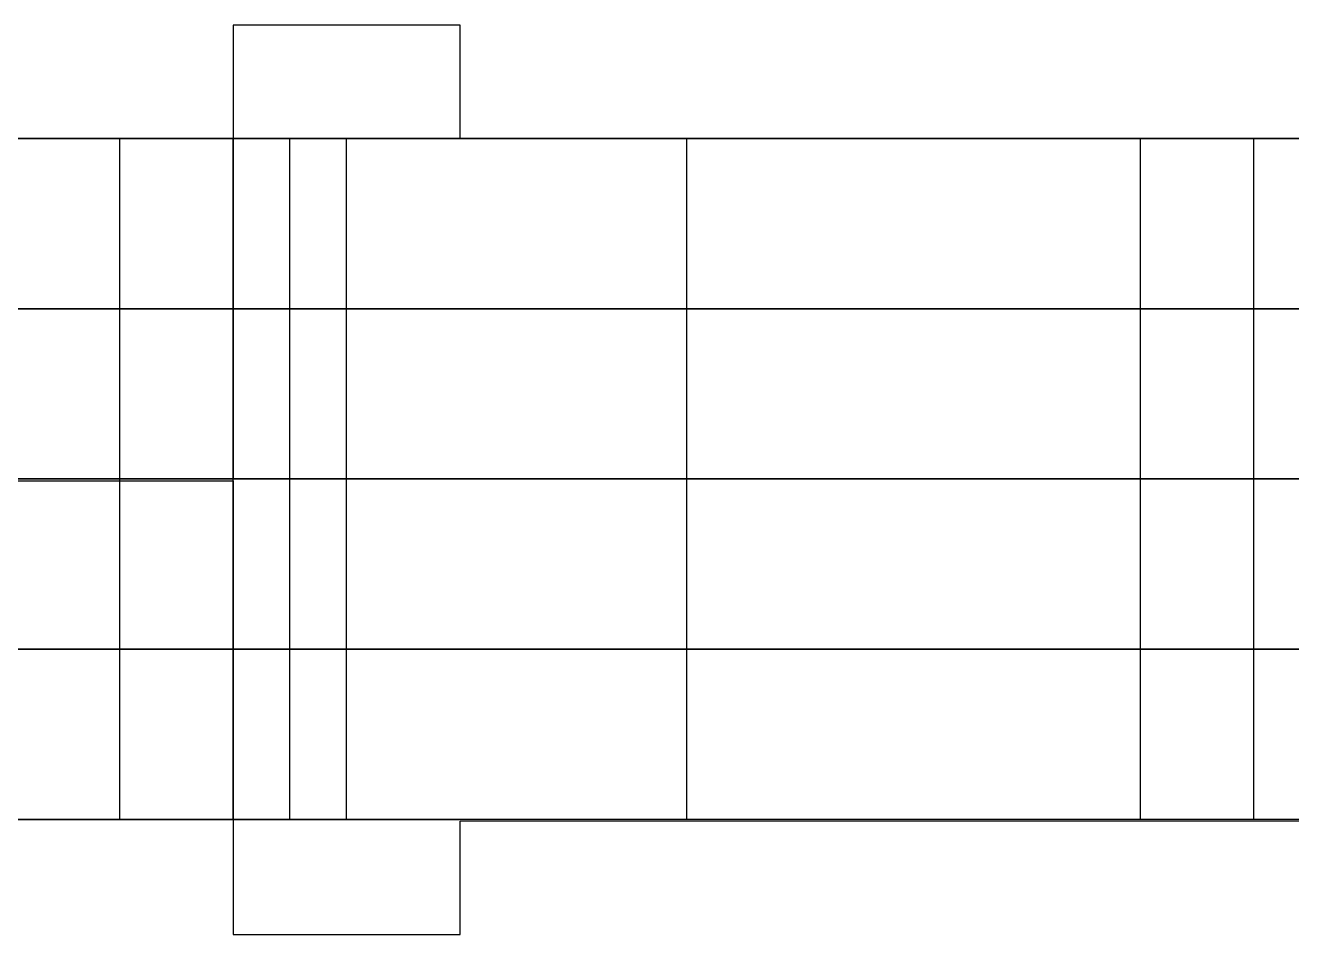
# Model space of a CAD drawing. Extents: x 6886 to 7154, y -44440 to -39703.
# Drawn here: x 7020.5 to 7087.5, y -40595.6 to -40547.5 of the extents above; entities that cross this region are included whole.
import ezdxf

# ---------------------------------------------------------------- set-up
doc = ezdxf.new("R2010")
doc.units = 0
doc.layers.add('ENDS', color=40, linetype='CONTINUOUS')

# ---------------------------------------------------------------- blocks, each defined once
blk = doc.blocks.new('SKYLARK200_END-S-1')
at = {"layer": 'ENDS'}
for p, q in [((-111, 3892.013, 282), (-123, 3892.013, 282)), ((-123, 3892.013, 282), (-123, 3892.013, 264)), ((-111, 3892.013, 264), (-123, 3892.013, 264)), ((-123, 3892.013, 282), (-123, 3868.013, 282)), ((-123, 3892.013, 264), (-123, 3868.013, 264)), ((-111, 3892.013, 273), (-123, 3892.013, 273)), ((-123, 3892.013, 273), (-123, 3868.013, 273)), ((-117, 3892.013, 282), (-117, 3892.013, 264)), ((-111, 3886.013, 282), (-111, 3892.013, 282)), ((-111, 3892.013, 282), (-111, 3892.013, 264)), ((-111, 3886.013, 264), (-111, 3892.013, 264)), ((-111, 3886.013, 273), (-111, 3892.013, 273)), ((-111, 3889.013, 282), (-111, 3889.013, 264)), ((-250, 3886.028, 141), (-50, 3886.028, 141)), ((-250, 3886.028, 141), (-50, 3886.028, 141)), ((-117, 3886.028, 140), (-183, 3886.028, 140)), ((-117, 3886.028, 140), (-183, 3886.028, 140)), ((-135, 3886.028, 258), (-123, 3886.028, 258)), ((-135, 3886.028, 258), (-123, 3886.028, 258)), ((-134, 3886.028, 140), (-134, 3886.028, 258)), ((-129, 3868.028, 258), (-129, 3886.028, 258)), ((-129, 3868.028, 258), (-129, 3886.028, 258)), ((-123, 3868.028, 128), (-123, 3886.028, 128)), ((-123, 3886.028, -18), (-123, 3886.028, 128)), ((-123, 3868.028, -18), (-123, 3886.028, -18)), ((-123, 3886.028, 128), (-117, 3886.028, 128)), ((-123, 3868.028, 258), (-123, 3886.028, 258)), ((-123, 3868.028, 300), (-123, 3886.028, 300)), ((-123, 3886.028, 258), (-123, 3886.028, 300)), ((-123, 3886.028, 300), (-75, 3886.028, 300)), ((-75, 3886.028, -18), (-123, 3886.028, -18)), ((-123, 3868.028, 55), (-123, 3886.028, 55)), ((-123, 3868.028, 140), (-123, 3886.028, 140)), ((-123, 3868.028, 264), (-123, 3886.028, 264)), ((-123, 3868.028, 128), (-123, 3886.028, 128)), ((-123, 3886.028, -18), (-123, 3886.028, 128)), ((-123, 3868.028, -18), (-123, 3886.028, -18)), ((-123, 3886.028, 128), (-117, 3886.028, 128)), ((-123, 3868.028, 258), (-123, 3886.028, 258)), ((-123, 3868.028, 300), (-123, 3886.028, 300)), ((-123, 3886.028, 258), (-123, 3886.028, 300)), ((-123, 3886.028, 300), (-75, 3886.028, 300)), ((-75, 3886.028, -18), (-123, 3886.028, -18)), ((-123, 3868.028, 55), (-123, 3886.028, 55)), ((-123, 3868.028, 140), (-123, 3886.028, 140)), ((-123, 3868.028, 264), (-123, 3886.028, 264)), ((-120, 3868.028, 128), (-120, 3886.028, 128)), ((-120, 3868.028, 128), (-120, 3886.028, 128)), ((-117, 3868.028, 128), (-117, 3886.028, 128)), ((-117, 3868.028, 140), (-117, 3886.028, 140)), ((-117, 3886.028, 128), (-117, 3886.028, 140)), ((-117, 3868.028, 134), (-117, 3886.028, 134)), ((-117, 3868.028, 128), (-117, 3886.028, 128)), ((-117, 3868.028, 140), (-117, 3886.028, 140)), ((-117, 3886.028, 128), (-117, 3886.028, 140)), ((-117, 3868.028, 134), (-117, 3886.028, 134)), ((-50, 3886, 282), (-111, 3886.013, 282)), ((-111, 3886.013, 282), (-111, 3886.013, 264)), ((-50, 3886, 264), (-111, 3886.013, 264)), ((-50, 3886, 273), (-111, 3886.013, 273)), ((-99, 3868.028, 300), (-99, 3886.028, 300)), ((-99, 3868.028, -18), (-99, 3886.028, -18)), ((-99, 3868.028, 300), (-99, 3886.028, 300)), ((-99, 3868.028, -18), (-99, 3886.028, -18)), ((-80.5, 3886.006, 282), (-80.5, 3886.006, 264)), ((-75, 3868.028, 300), (-75, 3886.028, 300)), ((-75, 3868.028, 276), (-75, 3886.028, 276)), ((-75, 3886.028, 300), (-75, 3886.028, 276)), ((-75, 3886.028, 276), (-63, 3886.028, 276)), ((-75, 3868.028, 6), (-75, 3886.028, 6)), ((-63, 3886.028, 6), (-75, 3886.028, 6)), ((-75, 3868.028, -18), (-75, 3886.028, -18)), ((-75, 3886.028, 6), (-75, 3886.028, -18)), ((-75, 3868.028, 282), (-75, 3886.028, 282)), ((-75, 3868.028, 0), (-75, 3886.028, 0)), ((-75, 3868.028, 300), (-75, 3886.028, 300)), ((-75, 3868.028, 276), (-75, 3886.028, 276)), ((-75, 3886.028, 300), (-75, 3886.028, 276)), ((-75, 3886.028, 276), (-63, 3886.028, 276)), ((-75, 3868.028, 6), (-75, 3886.028, 6)), ((-63, 3886.028, 6), (-75, 3886.028, 6)), ((-75, 3868.028, -18), (-75, 3886.028, -18)), ((-75, 3886.028, 6), (-75, 3886.028, -18)), ((-75, 3868.028, 282), (-75, 3886.028, 282)), ((-75, 3868.028, 0), (-75, 3886.028, 0)), ((-69, 3868.028, 276), (-69, 3886.028, 276)), ((-69, 3868.028, 6), (-69, 3886.028, 6)), ((-69, 3868.028, 276), (-69, 3886.028, 276)), ((-69, 3868.028, 6), (-69, 3886.028, 6)), ((-123, 3880.013, 282), (-123, 3880.013, 264)), ((-117, 3877.028, 140), (-183, 3877.028, 140)), ((-117, 3877.028, 140), (-183, 3877.028, 140)), ((-135, 3877.028, 258), (-123, 3877.028, 258)), ((-135, 3877.028, 258), (-123, 3877.028, 258)), ((-123, 3877.028, -18), (-123, 3877.028, 128)), ((-123, 3877.028, 128), (-117, 3877.028, 128)), ((-123, 3877.028, 258), (-123, 3877.028, 300)), ((-123, 3877.028, 300), (-75, 3877.028, 300)), ((-75, 3877.028, -18), (-123, 3877.028, -18)), ((-123, 3877.028, -18), (-123, 3877.028, 128)), ((-123, 3877.028, 128), (-117, 3877.028, 128)), ((-123, 3877.028, 258), (-123, 3877.028, 300)), ((-123, 3877.028, 300), (-75, 3877.028, 300)), ((-75, 3877.028, -18), (-123, 3877.028, -18)), ((-117, 3877.028, 128), (-117, 3877.028, 140)), ((-117, 3877.028, 128), (-117, 3877.028, 140)), ((-75, 3877.028, 300), (-75, 3877.028, 276)), ((-75, 3877.028, 276), (-63, 3877.028, 276)), ((-63, 3877.028, 6), (-75, 3877.028, 6)), ((-75, 3877.028, 6), (-75, 3877.028, -18)), ((-75, 3877.028, 300), (-75, 3877.028, 276)), ((-75, 3877.028, 276), (-63, 3877.028, 276)), ((-63, 3877.028, 6), (-75, 3877.028, 6)), ((-75, 3877.028, 6), (-75, 3877.028, -18)), ((-250, 3868.028, 141), (-50, 3868.028, 141)), ((-250, 3868.028, 141), (-50, 3868.028, 141)), ((-250, 3868.028, 141), (-50, 3868.028, 141)), ((-117, 3868.028, 140), (-183, 3868.028, 140)), ((-117, 3868.028, 140), (-183, 3868.028, 140)), ((-117, 3868.028, 140), (-183, 3868.028, 140)), ((-123, 3868.013, 282), (-177, 3868.056, 282)), ((-123, 3868.013, 264), (-177, 3868.056, 264)), ((-123, 3868.013, 273), (-177, 3868.056, 273)), ((-177, 3867.887, 282), (-123, 3867.93, 282)), ((-177, 3867.887, 264), (-123, 3867.93, 264)), ((-177, 3867.887, 273), (-123, 3867.93, 273)), ((-135, 3868.028, 258), (-123, 3868.028, 258)), ((-135, 3868.028, 258), (-123, 3868.028, 258)), ((-135, 3868.028, 258), (-123, 3868.028, 258)), ((-134, 3868.028, 140), (-134, 3868.028, 258)), ((-134, 3868.028, 140), (-134, 3868.028, 258)), ((-129, 3850.028, 258), (-129, 3868.028, 258)), ((-123, 3868.028, -18), (-123, 3868.028, 128)), ((-123, 3868.028, 128), (-117, 3868.028, 128)), ((-123, 3868.028, 258), (-123, 3868.028, 300)), ((-123, 3868.028, 300), (-75, 3868.028, 300)), ((-75, 3868.028, -18), (-123, 3868.028, -18)), ((-123, 3850.028, 128), (-123, 3868.028, 128)), ((-123, 3868.028, -18), (-123, 3868.028, 128)), ((-123, 3850.028, -18), (-123, 3868.028, -18)), ((-123, 3868.028, 128), (-117, 3868.028, 128)), ((-123, 3850.028, 258), (-123, 3868.028, 258)), ((-123, 3850.028, 300), (-123, 3868.028, 300)), ((-123, 3868.028, 258), (-123, 3868.028, 300)), ((-123, 3868.028, 300), (-75, 3868.028, 300)), ((-75, 3868.028, -18), (-123, 3868.028, -18)), ((-123, 3850.028, 55), (-123, 3868.028, 55)), ((-123, 3850.028, 140), (-123, 3868.028, 140)), ((-123, 3850.028, 264), (-123, 3868.028, 264)), ((-123, 3868.028, -18), (-123, 3868.028, 128)), ((-123, 3868.028, 128), (-117, 3868.028, 128)), ((-123, 3868.028, 258), (-123, 3868.028, 300)), ((-123, 3868.028, 300), (-75, 3868.028, 300)), ((-75, 3868.028, -18), (-123, 3868.028, -18)), ((-123, 3868.013, 282), (-123, 3868.013, 264)), ((-123, 3867.93, 282), (-123, 3867.93, 264)), ((-123, 3867.93, 282), (-123, 3843.93, 282)), ((-123, 3867.93, 264), (-123, 3843.93, 264)), ((-123, 3867.93, 273), (-123, 3843.93, 273)), ((-120, 3850.028, 128), (-120, 3868.028, 128)), ((-117, 3868.028, 128), (-117, 3868.028, 140)), ((-117, 3850.028, 128), (-117, 3868.028, 128)), ((-117, 3850.028, 140), (-117, 3868.028, 140)), ((-117, 3868.028, 128), (-117, 3868.028, 140)), ((-117, 3850.028, 134), (-117, 3868.028, 134)), ((-117, 3868.028, 128), (-117, 3868.028, 140)), ((-99, 3850.028, 300), (-99, 3868.028, 300)), ((-99, 3850.028, -18), (-99, 3868.028, -18)), ((-75, 3868.028, 300), (-75, 3868.028, 276)), ((-75, 3868.028, 276), (-63, 3868.028, 276)), ((-63, 3868.028, 6), (-75, 3868.028, 6)), ((-75, 3868.028, 6), (-75, 3868.028, -18)), ((-75, 3850.028, 300), (-75, 3868.028, 300)), ((-75, 3850.028, 276), (-75, 3868.028, 276)), ((-75, 3868.028, 300), (-75, 3868.028, 276)), ((-75, 3868.028, 276), (-63, 3868.028, 276)), ((-75, 3850.028, 6), (-75, 3868.028, 6)), ((-63, 3868.028, 6), (-75, 3868.028, 6)), ((-75, 3850.028, -18), (-75, 3868.028, -18)), ((-75, 3868.028, 6), (-75, 3868.028, -18)), ((-75, 3850.028, 282), (-75, 3868.028, 282)), ((-75, 3850.028, 0), (-75, 3868.028, 0)), ((-75, 3868.028, 300), (-75, 3868.028, 276)), ((-75, 3868.028, 276), (-63, 3868.028, 276)), ((-63, 3868.028, 6), (-75, 3868.028, 6)), ((-75, 3868.028, 6), (-75, 3868.028, -18)), ((-69, 3850.028, 276), (-69, 3868.028, 276)), ((-69, 3850.028, 6), (-69, 3868.028, 6)), ((-117, 3859.028, 140), (-183, 3859.028, 140)), ((-135, 3859.028, 258), (-123, 3859.028, 258)), ((-123, 3859.028, -18), (-123, 3859.028, 128)), ((-123, 3859.028, 128), (-117, 3859.028, 128)), ((-123, 3859.028, 258), (-123, 3859.028, 300)), ((-123, 3859.028, 300), (-75, 3859.028, 300)), ((-75, 3859.028, -18), (-123, 3859.028, -18)), ((-117, 3859.028, 128), (-117, 3859.028, 140)), ((-75, 3859.028, 300), (-75, 3859.028, 276)), ((-75, 3859.028, 276), (-63, 3859.028, 276)), ((-63, 3859.028, 6), (-75, 3859.028, 6)), ((-75, 3859.028, 6), (-75, 3859.028, -18)), ((-123, 3855.93, 282), (-123, 3855.93, 264)), ((-250, 3850.028, 141), (-50, 3850.028, 141)), ((-117, 3850.028, 140), (-183, 3850.028, 140)), ((-135, 3850.028, 258), (-123, 3850.028, 258)), ((-134, 3850.028, 140), (-134, 3850.028, 258)), ((-123, 3850.028, -18), (-123, 3850.028, 128)), ((-123, 3850.028, 128), (-117, 3850.028, 128)), ((-123, 3850.028, 258), (-123, 3850.028, 300)), ((-123, 3850.028, 300), (-75, 3850.028, 300)), ((-75, 3850.028, -18), (-123, 3850.028, -18)), ((-117, 3850.028, 128), (-117, 3850.028, 140)), ((-111, 3849.93, 282), (-50, 3849.959, 282)), ((-111, 3849.93, 264), (-50, 3849.959, 264)), ((-111, 3849.93, 273), (-50, 3849.959, 273)), ((-111, 3843.93, 282), (-111, 3849.93, 282)), ((-111, 3849.93, 282), (-111, 3849.93, 264)), ((-111, 3843.93, 264), (-111, 3849.93, 264)), ((-111, 3843.93, 273), (-111, 3849.93, 273)), ((-80.5, 3849.945, 282), (-80.5, 3849.945, 264)), ((-75, 3850.028, 300), (-75, 3850.028, 276)), ((-75, 3850.028, 276), (-63, 3850.028, 276)), ((-63, 3850.028, 6), (-75, 3850.028, 6)), ((-75, 3850.028, 6), (-75, 3850.028, -18)), ((-111, 3846.93, 282), (-111, 3846.93, 264)), ((-123, 3843.93, 282), (-123, 3843.93, 264)), ((-123, 3843.93, 282), (-111, 3843.93, 282)), ((-123, 3843.93, 264), (-111, 3843.93, 264)), ((-123, 3843.93, 273), (-111, 3843.93, 273)), ((-117, 3843.93, 282), (-117, 3843.93, 264)), ((-111, 3843.93, 282), (-111, 3843.93, 264))]:
    blk.add_line(p, q, dxfattribs=at)

msp = doc.modelspace()

# ---------------------------------------------------------------- block references
at = {"layer": 'ENDS'}
msp.add_blockref('SKYLARK200_END-S-1', (7154.495, -44439.531, 18), dxfattribs=at)

doc.saveas('drawing.dxf')
